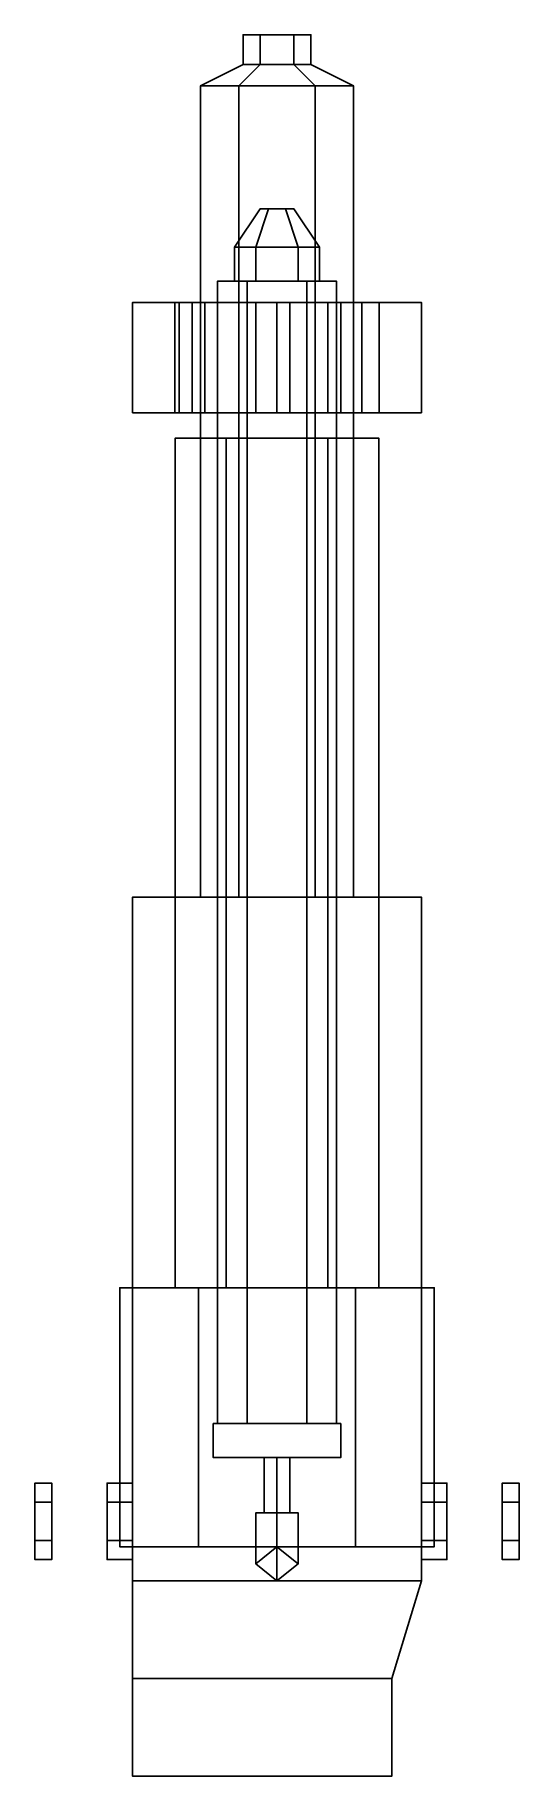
# Model space of a CAD drawing. Extents: x -0.28 to 0.28, y -0.3 to 1.75.
import ezdxf

# ---------------------------------------------------------------- set-up
doc = ezdxf.new("R2010")
doc.units = 0
doc.layers.add('SLEEVE', color=5, linetype='CONTINUOUS')

msp = doc.modelspace()

# ---------------------------------------------------------------- linework, layer by layer
at = {"layer": 'SLEEVE'}
for points in [[(-0.02, 1.75, -0.1954), (-0.04, 1.75, -0.23), (-0.04, 1.715, -0.23), (-0.02, 1.715, -0.1954)], [(-0.04, 1.75, -0.23), (-0.02, 1.75, -0.2646), (-0.02, 1.715, -0.2646), (-0.04, 1.715, -0.23)], [(0.04, 1.75, -0.23), (-0.04, 1.75, -0.23), (-0.02, 1.75, -0.1954), (0.02, 1.75, -0.1954)], [(0.02, 1.75, -0.2646), (-0.02, 1.75, -0.2646), (-0.04, 1.75, -0.23), (0.04, 1.75, -0.23)], [(0.02, 1.75, -0.1954), (-0.02, 1.75, -0.1954), (-0.02, 1.715, -0.1954), (0.02, 1.715, -0.1954)], [(-0.02, 1.75, -0.2646), (0.02, 1.75, -0.2646), (0.02, 1.715, -0.2646), (-0.02, 1.715, -0.2646)], [(0.04, 1.75, -0.23), (0.02, 1.75, -0.1954), (0.02, 1.715, -0.1954), (0.04, 1.715, -0.23)], [(0.02, 1.75, -0.2646), (0.04, 1.75, -0.23), (0.04, 1.715, -0.23), (0.02, 1.715, -0.2646)], [(-0.045, 1.69, -0.3079), (-0.09, 1.69, -0.23), (-0.04, 1.715, -0.23), (-0.02, 1.715, -0.2646)], [(-0.09, 1.69, -0.23), (-0.045, 1.69, -0.1521), (-0.02, 1.715, -0.1954), (-0.04, 1.715, -0.23)], [(0.045, 1.69, -0.3079), (-0.045, 1.69, -0.3079), (-0.02, 1.715, -0.2646), (0.02, 1.715, -0.2646)], [(-0.045, 1.69, -0.1521), (0.045, 1.69, -0.1521), (0.02, 1.715, -0.1954), (-0.02, 1.715, -0.1954)], [(0.09, 1.69, -0.23), (0.045, 1.69, -0.3079), (0.02, 1.715, -0.2646), (0.04, 1.715, -0.23)], [(0.045, 1.69, -0.1521), (0.09, 1.69, -0.23), (0.04, 1.715, -0.23), (0.02, 1.715, -0.1954)], [(-0.045, 1.69, -0.1521), (-0.09, 1.69, -0.23), (-0.09, 0.735, -0.23), (-0.045, 0.735, -0.1521)], [(-0.09, 1.69, -0.23), (-0.045, 1.69, -0.3079), (-0.045, 0.735, -0.3079), (-0.09, 0.735, -0.23)], [(0.045, 1.69, -0.1521), (-0.045, 1.69, -0.1521), (-0.045, 0.735, -0.1521), (0.045, 0.735, -0.1521)], [(-0.045, 1.69, -0.3079), (0.045, 1.69, -0.3079), (0.045, 0.735, -0.3079), (-0.045, 0.735, -0.3079)], [(0.09, 1.69, -0.23), (0.045, 1.69, -0.1521), (0.045, 0.735, -0.1521), (0.09, 0.735, -0.23)], [(0.045, 1.69, -0.3079), (0.09, 1.69, -0.23), (0.09, 0.735, -0.23), (0.045, 0.735, -0.3079)], [(-0.025, 1.5, 0.1717), (-0.05, 1.5, 0.215), (-0.02, 1.545, 0.215), (-0.01, 1.545, 0.1977)], [(-0.05, 1.5, 0.215), (-0.025, 1.5, 0.2583), (-0.01, 1.545, 0.2323), (-0.02, 1.545, 0.215)], [(0.025, 1.5, 0.1717), (-0.025, 1.5, 0.1717), (-0.01, 1.545, 0.1977), (0.01, 1.545, 0.1977)], [(-0.025, 1.5, 0.2583), (0.025, 1.5, 0.2583), (0.01, 1.545, 0.2323), (-0.01, 1.545, 0.2323)], [(-0.01, 1.545, 0.2323), (0.01, 1.545, 0.2323), (0.02, 1.545, 0.215), (-0.02, 1.545, 0.215)], [(-0.02, 1.545, 0.215), (0.02, 1.545, 0.215), (0.01, 1.545, 0.1977), (-0.01, 1.545, 0.1977)], [(0.05, 1.5, 0.215), (0.025, 1.5, 0.1717), (0.01, 1.545, 0.1977), (0.02, 1.545, 0.215)], [(0.025, 1.5, 0.2583), (0.05, 1.5, 0.215), (0.02, 1.545, 0.215), (0.01, 1.545, 0.2323)], [(-0.025, 1.5, 0.2583), (-0.05, 1.5, 0.215), (-0.05, 1.46, 0.215), (-0.025, 1.46, 0.2583)], [(-0.05, 1.5, 0.215), (-0.025, 1.5, 0.1717), (-0.025, 1.46, 0.1717), (-0.05, 1.46, 0.215)], [(0.025, 1.5, 0.2583), (-0.025, 1.5, 0.2583), (-0.025, 1.46, 0.2583), (0.025, 1.46, 0.2583)], [(-0.025, 1.5, 0.1717), (0.025, 1.5, 0.1717), (0.025, 1.46, 0.1717), (-0.025, 1.46, 0.1717)], [(0.05, 1.5, 0.215), (0.025, 1.5, 0.2583), (0.025, 1.46, 0.2583), (0.05, 1.46, 0.215)], [(0.025, 1.5, 0.1717), (0.05, 1.5, 0.215), (0.05, 1.46, 0.215), (0.025, 1.46, 0.1717)], [(-0.035, 1.46, 0.2906), (-0.07, 1.46, 0.23), (-0.07, 0.115, 0.23), (-0.035, 0.115, 0.2906)], [(-0.07, 1.46, 0.23), (-0.035, 1.46, 0.1694), (-0.035, 0.115, 0.1694), (-0.07, 0.115, 0.23)], [(-0.05, 1.46, 0.215), (-0.07, 1.46, 0.23), (-0.035, 1.46, 0.2906), (-0.025, 1.46, 0.2583)], [(-0.025, 1.46, 0.1717), (-0.035, 1.46, 0.1694), (-0.07, 1.46, 0.23), (-0.05, 1.46, 0.215)], [(0.035, 1.46, 0.2906), (-0.035, 1.46, 0.2906), (-0.035, 0.115, 0.2906), (0.035, 0.115, 0.2906)], [(-0.035, 1.46, 0.1694), (0.035, 1.46, 0.1694), (0.035, 0.115, 0.1694), (-0.035, 0.115, 0.1694)], [(0.025, 1.46, 0.2583), (-0.025, 1.46, 0.2583), (-0.035, 1.46, 0.2906), (0.035, 1.46, 0.2906)], [(0.035, 1.46, 0.1694), (-0.035, 1.46, 0.1694), (-0.025, 1.46, 0.1717), (0.025, 1.46, 0.1717)], [(0.07, 1.46, 0.23), (0.05, 1.46, 0.215), (0.025, 1.46, 0.2583), (0.035, 1.46, 0.2906)], [(0.07, 1.46, 0.23), (0.035, 1.46, 0.1694), (0.025, 1.46, 0.1717), (0.05, 1.46, 0.215)], [(0.07, 1.46, 0.23), (0.035, 1.46, 0.2906), (0.035, 0.115, 0.2906), (0.07, 0.115, 0.23)], [(0.035, 1.46, 0.1694), (0.07, 1.46, 0.23), (0.07, 0.115, 0.23), (0.035, 0.115, 0.1694)], [(-0.1202, 1.435, 0.1102), (-0.17, 1.435, -0.01), (-0.17, 1.305, -0.01), (-0.1202, 1.305, 0.1102)], [(-0.17, 1.435, -0.01), (-0.1202, 1.435, -0.1302), (-0.1202, 1.305, -0.1302), (-0.17, 1.305, -0.01)], [(0.1202, 1.435, 0.1102), (0.17, 1.435, -0.01), (-0.17, 1.435, -0.01), (-0.1202, 1.435, 0.1102)], [(0.17, 1.435, -0.01), (0.1202, 1.435, -0.1302), (-0.1202, 1.435, -0.1302), (-0.17, 1.435, -0.01)], [(-0.09, 1.435, 0.135), (-0.1202, 1.435, 0.1102), (-0.1202, 1.305, 0.1102), (-0.09, 1.305, 0.135)], [(-0.1202, 1.435, -0.1302), (0, 1.435, -0.16), (0, 1.305, -0.16), (-0.1202, 1.305, -0.1302)], [(0.075, 1.435, 0.135), (0.1202, 1.435, 0.1102), (-0.1202, 1.435, 0.1102), (-0.09, 1.435, 0.135)], [(0.1202, 1.435, -0.1302), (0, 1.435, -0.16), (0, 1.435, -0.16), (-0.1202, 1.435, -0.1302)], [(0.1, 1.435, 0.285), (0.1, 1.435, 0.195), (-0.115, 1.435, 0.195), (-0.115, 1.435, 0.285)], [(-0.115, 1.435, 0.285), (-0.115, 1.435, 0.195), (-0.115, 1.305, 0.195), (-0.115, 1.305, 0.285)], [(-0.115, 1.305, 0.285), (-0.07, 1.305, 0.285), (-0.07, 1.435, 0.285), (-0.115, 1.435, 0.285)], [(-0.115, 1.435, 0.195), (-0.1, 1.435, 0.195), (-0.1, 1.305, 0.195), (-0.115, 1.305, 0.195)], [(-0.085, 1.435, 0.155), (-0.1, 1.435, 0.195), (0.09, 1.435, 0.195), (0.07, 1.435, 0.155)], [(-0.085, 1.305, 0.155), (-0.1, 1.305, 0.195), (-0.1, 1.435, 0.195), (-0.085, 1.435, 0.155)], [(-0.085, 1.435, 0.155), (-0.09, 1.435, 0.135), (-0.09, 1.305, 0.135), (-0.085, 1.305, 0.155)], [(0.07, 1.435, 0.155), (0.075, 1.435, 0.135), (-0.09, 1.435, 0.135), (-0.085, 1.435, 0.155)], [(0.015, 1.435, 0.325), (0.06, 1.435, 0.285), (-0.07, 1.435, 0.285), (-0.025, 1.435, 0.325)], [(-0.025, 1.435, 0.325), (-0.07, 1.435, 0.285), (-0.07, 1.305, 0.285), (-0.025, 1.305, 0.325)], [(-0.025, 1.305, 0.325), (0.015, 1.305, 0.325), (0.015, 1.435, 0.325), (-0.025, 1.435, 0.325)], [(0, 1.435, -0.16), (0.1202, 1.435, -0.1302), (0.1202, 1.305, -0.1302), (0, 1.305, -0.16)], [(0.015, 1.305, 0.325), (0.06, 1.305, 0.285), (0.06, 1.435, 0.285), (0.015, 1.435, 0.325)], [(0.06, 1.305, 0.285), (0.1, 1.305, 0.285), (0.1, 1.435, 0.285), (0.06, 1.435, 0.285)], [(0.07, 1.435, 0.155), (0.09, 1.435, 0.195), (0.09, 1.305, 0.195), (0.07, 1.305, 0.155)], [(0.07, 1.305, 0.155), (0.075, 1.305, 0.135), (0.075, 1.435, 0.135), (0.07, 1.435, 0.155)], [(0.1202, 1.435, 0.1102), (0.075, 1.435, 0.135), (0.075, 1.305, 0.135), (0.1202, 1.305, 0.1102)], [(0.09, 1.435, 0.195), (0.1, 1.435, 0.195), (0.1, 1.305, 0.195), (0.09, 1.305, 0.195)], [(0.1, 1.305, 0.285), (0.1, 1.305, 0.195), (0.1, 1.435, 0.195), (0.1, 1.435, 0.285)], [(0.17, 1.435, -0.01), (0.1202, 1.435, 0.1102), (0.1202, 1.305, 0.1102), (0.17, 1.305, -0.01)], [(0.1202, 1.435, -0.1302), (0.17, 1.435, -0.01), (0.17, 1.305, -0.01), (0.1202, 1.305, -0.1302)], [(-0.17, 1.305, -0.01), (0.17, 1.305, -0.01), (0.1202, 1.305, 0.1102), (-0.1202, 1.305, 0.1102)], [(-0.1202, 1.305, -0.1302), (0.1202, 1.305, -0.1302), (0.17, 1.305, -0.01), (-0.17, 1.305, -0.01)], [(-0.1202, 1.305, 0.1102), (0.1202, 1.305, 0.1102), (0.075, 1.305, 0.135), (-0.09, 1.305, 0.135)], [(0, 1.305, -0.16), (0, 1.305, -0.16), (0.1202, 1.305, -0.1302), (-0.1202, 1.305, -0.1302)], [(-0.115, 1.305, 0.195), (0.1, 1.305, 0.195), (0.1, 1.305, 0.285), (-0.115, 1.305, 0.285)], [(0.09, 1.305, 0.195), (-0.1, 1.305, 0.195), (-0.085, 1.305, 0.155), (0.07, 1.305, 0.155)], [(-0.09, 1.305, 0.135), (0.075, 1.305, 0.135), (0.07, 1.305, 0.155), (-0.085, 1.305, 0.155)], [(-0.07, 1.305, 0.285), (0.06, 1.305, 0.285), (0.015, 1.305, 0.325), (-0.025, 1.305, 0.325)], [(-0.06, 1.275, 0.0939), (-0.12, 1.275, -0.01), (-0.12, 0.275, -0.01), (-0.06, 0.275, 0.0939)], [(-0.12, 1.275, -0.01), (-0.06, 1.275, -0.1139), (-0.06, 0.275, -0.1139), (-0.12, 0.275, -0.01)], [(-0.095, 1.275, -0.01), (-0.0475, 1.275, -0.0923), (-0.06, 1.275, -0.1139), (-0.12, 1.275, -0.01)], [(-0.0475, 1.275, 0.0723), (-0.095, 1.275, -0.01), (-0.12, 1.275, -0.01), (-0.06, 1.275, 0.0939)], [(0.06, 1.275, 0.0939), (-0.06, 1.275, 0.0939), (-0.06, 0.275, 0.0939), (0.06, 0.275, 0.0939)], [(-0.06, 1.275, -0.1139), (0.06, 1.275, -0.1139), (0.06, 0.275, -0.1139), (-0.06, 0.275, -0.1139)], [(0.0475, 1.275, 0.0723), (-0.0475, 1.275, 0.0723), (-0.06, 1.275, 0.0939), (0.06, 1.275, 0.0939)], [(-0.0475, 1.275, -0.0923), (0.0475, 1.275, -0.0923), (0.06, 1.275, -0.1139), (-0.06, 1.275, -0.1139)], [(0.095, 1.275, -0.01), (0.0475, 1.275, 0.0723), (0.06, 1.275, 0.0939), (0.12, 1.275, -0.01)], [(0.0475, 1.275, -0.0923), (0.095, 1.275, -0.01), (0.12, 1.275, -0.01), (0.06, 1.275, -0.1139)], [(0.12, 1.275, -0.01), (0.06, 1.275, 0.0939), (0.06, 0.275, 0.0939), (0.12, 0.275, -0.01)], [(0.06, 1.275, -0.1139), (0.12, 1.275, -0.01), (0.12, 0.275, -0.01), (0.06, 0.275, -0.1139)], [(0.17, 0.735, -0.28), (0.17, -0.07, -0.28), (-0.17, -0.07, -0.28), (-0.17, 0.735, -0.28)], [(-0.17, 0.735, -0.28), (-0.17, -0.03, -0.28), (-0.17, -0.03, -0.13), (-0.17, 0.735, -0.13)], [(0.17, 0.735, -0.13), (0.17, 0.735, -0.28), (-0.17, 0.735, -0.28), (-0.17, 0.735, -0.13)], [(-0.17, 0.735, -0.13), (-0.17, -0.03, -0.13), (0.17, -0.03, -0.13), (0.17, 0.735, -0.13)], [(0.17, -0.03, -0.13), (0.17, -0.03, -0.28), (0.17, 0.735, -0.28), (0.17, 0.735, -0.13)], [(-0.0925, 0.275, 0.1502), (-0.185, 0.275, -0.01), (-0.185, -0.03, -0.01), (-0.0925, -0.03, 0.1502)], [(-0.185, 0.275, -0.01), (-0.0925, 0.275, -0.1702), (-0.0925, -0.03, -0.1702), (-0.185, -0.03, -0.01)], [(-0.0925, 0.275, -0.1702), (-0.185, 0.275, -0.01), (-0.12, 0.275, -0.01), (-0.06, 0.275, -0.1139)], [(-0.12, 0.275, -0.01), (-0.185, 0.275, -0.01), (-0.0925, 0.275, 0.1502), (-0.06, 0.275, 0.0939)], [(0.0925, 0.275, 0.1502), (-0.0925, 0.275, 0.1502), (-0.0925, -0.03, 0.1502), (0.0925, -0.03, 0.1502)], [(-0.0925, 0.275, -0.1702), (0.0925, 0.275, -0.1702), (0.0925, -0.03, -0.1702), (-0.0925, -0.03, -0.1702)], [(0.06, 0.275, 0.0939), (-0.06, 0.275, 0.0939), (-0.0925, 0.275, 0.1502), (0.0925, 0.275, 0.1502)], [(-0.0925, 0.275, -0.1702), (-0.06, 0.275, -0.1139), (0.06, 0.275, -0.1139), (0.0925, 0.275, -0.1702)], [(0.185, 0.275, -0.01), (0.12, 0.275, -0.01), (0.06, 0.275, 0.0939), (0.0925, 0.275, 0.1502)], [(0.0925, 0.275, -0.1702), (0.06, 0.275, -0.1139), (0.12, 0.275, -0.01), (0.185, 0.275, -0.01)], [(0.185, 0.275, -0.01), (0.0925, 0.275, 0.1502), (0.0925, -0.03, 0.1502), (0.185, -0.03, -0.01)], [(0.0925, 0.275, -0.1702), (0.185, 0.275, -0.01), (0.185, -0.03, -0.01), (0.0925, -0.03, -0.1702)], [(-0.075, 0.115, 0.15), (-0.075, 0.075, 0.15), (-0.075, 0.075, 0.295), (-0.075, 0.115, 0.295)], [(0.075, 0.115, 0.295), (0.075, 0.115, 0.15), (-0.075, 0.115, 0.15), (-0.075, 0.115, 0.295)], [(-0.075, 0.115, 0.295), (-0.075, 0.075, 0.295), (0.075, 0.075, 0.295), (0.075, 0.115, 0.295)], [(0.075, 0.075, 0.295), (0.075, 0.075, 0.15), (0.075, 0.115, 0.15), (0.075, 0.115, 0.295)], [(-0.075, 0.075, 0.295), (-0.075, 0.075, 0.15), (0.075, 0.075, 0.15), (0.075, 0.075, 0.295)], [(0, 0.075, 0.23), (-0.015, 0.075, 0.215), (-0.015, 0.01, 0.215), (0, 0.01, 0.23)], [(-0.015, 0.075, 0.215), (0, 0.075, 0.2), (0, 0.01, 0.2), (-0.015, 0.01, 0.215)], [(0.015, 0.075, 0.215), (0, 0.075, 0.23), (0, 0.01, 0.23), (0.015, 0.01, 0.215)], [(0, 0.075, 0.2), (0.015, 0.075, 0.215), (0.015, 0.01, 0.215), (0, 0.01, 0.2)], [(-0.285, 0.0225, -0.039), (-0.285, 0.045), (-0.265, 0.045), (-0.265, 0.0225, -0.039)], [(-0.285, 0.045), (-0.285, 0.0225, 0.039), (-0.265, 0.0225, 0.039), (-0.265, 0.045)], [(-0.285, -0.045), (-0.285, 0.045), (-0.285, 0.0225, -0.039), (-0.285, -0.0225, -0.039)], [(-0.285, -0.0225, 0.039), (-0.285, 0.0225, 0.039), (-0.285, 0.045), (-0.285, -0.045)], [(-0.17, 0.0225, 0.039), (-0.17, 0.045), (-0.2, 0.045), (-0.2, 0.0225, 0.039)], [(-0.17, 0.045), (-0.17, 0.0225, -0.039), (-0.2, 0.0225, -0.039), (-0.2, 0.045)], [(0.2, 0.045), (0.2, 0.0225, -0.039), (0.17, 0.0225, -0.039), (0.17, 0.045)], [(0.2, 0.0225, 0.039), (0.2, 0.045), (0.17, 0.045), (0.17, 0.0225, 0.039)], [(0.285, 0.0225, 0.039), (0.285, 0.045), (0.265, 0.045), (0.265, 0.0225, 0.039)], [(0.285, 0.045), (0.285, 0.0225, -0.039), (0.265, 0.0225, -0.039), (0.265, 0.045)], [(0.285, -0.045), (0.285, 0.045), (0.285, 0.0225, 0.039), (0.285, -0.0225, 0.039)], [(0.285, -0.0225, -0.039), (0.285, 0.0225, -0.039), (0.285, 0.045), (0.285, -0.045)], [(-0.285, -0.0225, -0.039), (-0.285, 0.0225, -0.039), (-0.265, 0.0225, -0.039), (-0.265, -0.0225, -0.039)], [(-0.285, 0.0225, 0.039), (-0.285, -0.0225, 0.039), (-0.265, -0.0225, 0.039), (-0.265, 0.0225, 0.039)], [(-0.17, -0.0225, 0.039), (-0.17, 0.0225, 0.039), (-0.2, 0.0225, 0.039), (-0.2, -0.0225, 0.039)], [(-0.17, 0.0225, -0.039), (-0.17, -0.0225, -0.039), (-0.2, -0.0225, -0.039), (-0.2, 0.0225, -0.039)], [(0.2, 0.0225, -0.039), (0.2, -0.0225, -0.039), (0.17, -0.0225, -0.039), (0.17, 0.0225, -0.039)], [(0.2, -0.0225, 0.039), (0.2, 0.0225, 0.039), (0.17, 0.0225, 0.039), (0.17, -0.0225, 0.039)], [(0.285, -0.0225, 0.039), (0.285, 0.0225, 0.039), (0.265, 0.0225, 0.039), (0.265, -0.0225, 0.039)], [(0.285, 0.0225, -0.039), (0.285, -0.0225, -0.039), (0.265, -0.0225, -0.039), (0.265, 0.0225, -0.039)], [(0, 0.01, 0.24), (-0.025, 0.01, 0.215), (-0.025, -0.05, 0.215), (0, -0.07, 0.25)], [(-0.025, 0.01, 0.215), (0, 0.01, 0.2), (0, -0.03, 0.185), (-0.025, -0.05, 0.215)], [(-0.025, 0.01, 0.215), (0, 0.01, 0.24), (0.025, 0.01, 0.215), (0, 0.01, 0.2)], [(0.025, 0.01, 0.215), (0, 0.01, 0.24), (0, -0.07, 0.25), (0.025, -0.05, 0.215)], [(0, 0.01, 0.2), (0.025, 0.01, 0.215), (0.025, -0.05, 0.215), (0, -0.03, 0.185)], [(-0.285, -0.045), (-0.285, -0.0225, -0.039), (-0.265, -0.0225, -0.039), (-0.265, -0.045)], [(-0.285, -0.0225, 0.039), (-0.285, -0.045), (-0.265, -0.045), (-0.265, -0.0225, 0.039)], [(-0.17, -0.045), (-0.17, -0.0225, 0.039), (-0.2, -0.0225, 0.039), (-0.2, -0.045)], [(-0.17, -0.0225, -0.039), (-0.17, -0.045), (-0.2, -0.045), (-0.2, -0.0225, -0.039)], [(0.17, -0.03, 0.185), (0.17, -0.03, -0.13), (-0.17, -0.03, -0.13), (-0.17, -0.03, 0.185)], [(-0.17, -0.03, -0.28), (-0.17, -0.07, -0.28), (-0.17, -0.07, 0.25), (-0.17, -0.03, 0.185)], [(-0.17, -0.03, 0.185), (-0.17, -0.07, 0.25), (0.17, -0.07, 0.25), (0.17, -0.03, 0.185)], [(0.2, -0.0225, -0.039), (0.2, -0.045), (0.17, -0.045), (0.17, -0.0225, -0.039)], [(0.2, -0.045), (0.2, -0.0225, 0.039), (0.17, -0.0225, 0.039), (0.17, -0.045)], [(0.17, -0.07, 0.25), (0.17, -0.07, -0.28), (0.17, -0.03, -0.28), (0.17, -0.03, 0.185)], [(0.285, -0.045), (0.285, -0.0225, 0.039), (0.265, -0.0225, 0.039), (0.265, -0.045)], [(0.285, -0.0225, -0.039), (0.285, -0.045), (0.265, -0.045), (0.265, -0.0225, -0.039)], [(-0.17, -0.07, -0.28), (-0.17, -0.185, -0.28), (-0.17, -0.185, 0.25), (-0.17, -0.07, 0.25)], [(0.17, -0.07, -0.28), (0.135, -0.185, -0.28), (-0.17, -0.185, -0.28), (-0.17, -0.07, -0.28)], [(-0.17, -0.07, 0.25), (-0.17, -0.185, 0.25), (0.135, -0.185, 0.25), (0.17, -0.07, 0.25)], [(0.135, -0.185, 0.25), (0.135, -0.185, -0.28), (0.17, -0.07, -0.28), (0.17, -0.07, 0.25)], [(-0.17, -0.185, -0.195), (-0.17, -0.3, -0.135), (-0.17, -0.3, 0.25), (-0.17, -0.185, 0.25)], [(0.135, -0.185, -0.195), (0.135, -0.3, -0.135), (-0.17, -0.3, -0.135), (-0.17, -0.185, -0.195)], [(-0.17, -0.185, 0.25), (-0.17, -0.3, 0.25), (0.135, -0.3, 0.25), (0.135, -0.185, 0.25)], [(-0.17, -0.185, -0.195), (-0.17, -0.185, -0.28), (0.135, -0.185, -0.28), (0.135, -0.185, -0.195)], [(0.135, -0.3, 0.25), (0.135, -0.3, -0.135), (0.135, -0.185, -0.195), (0.135, -0.185, 0.25)], [(-0.17, -0.3, 0.25), (-0.17, -0.3, -0.135), (0.135, -0.3, -0.135), (0.135, -0.3, 0.25)]]:
    msp.add_3dface(points, dxfattribs=at)

doc.saveas('drawing.dxf')
